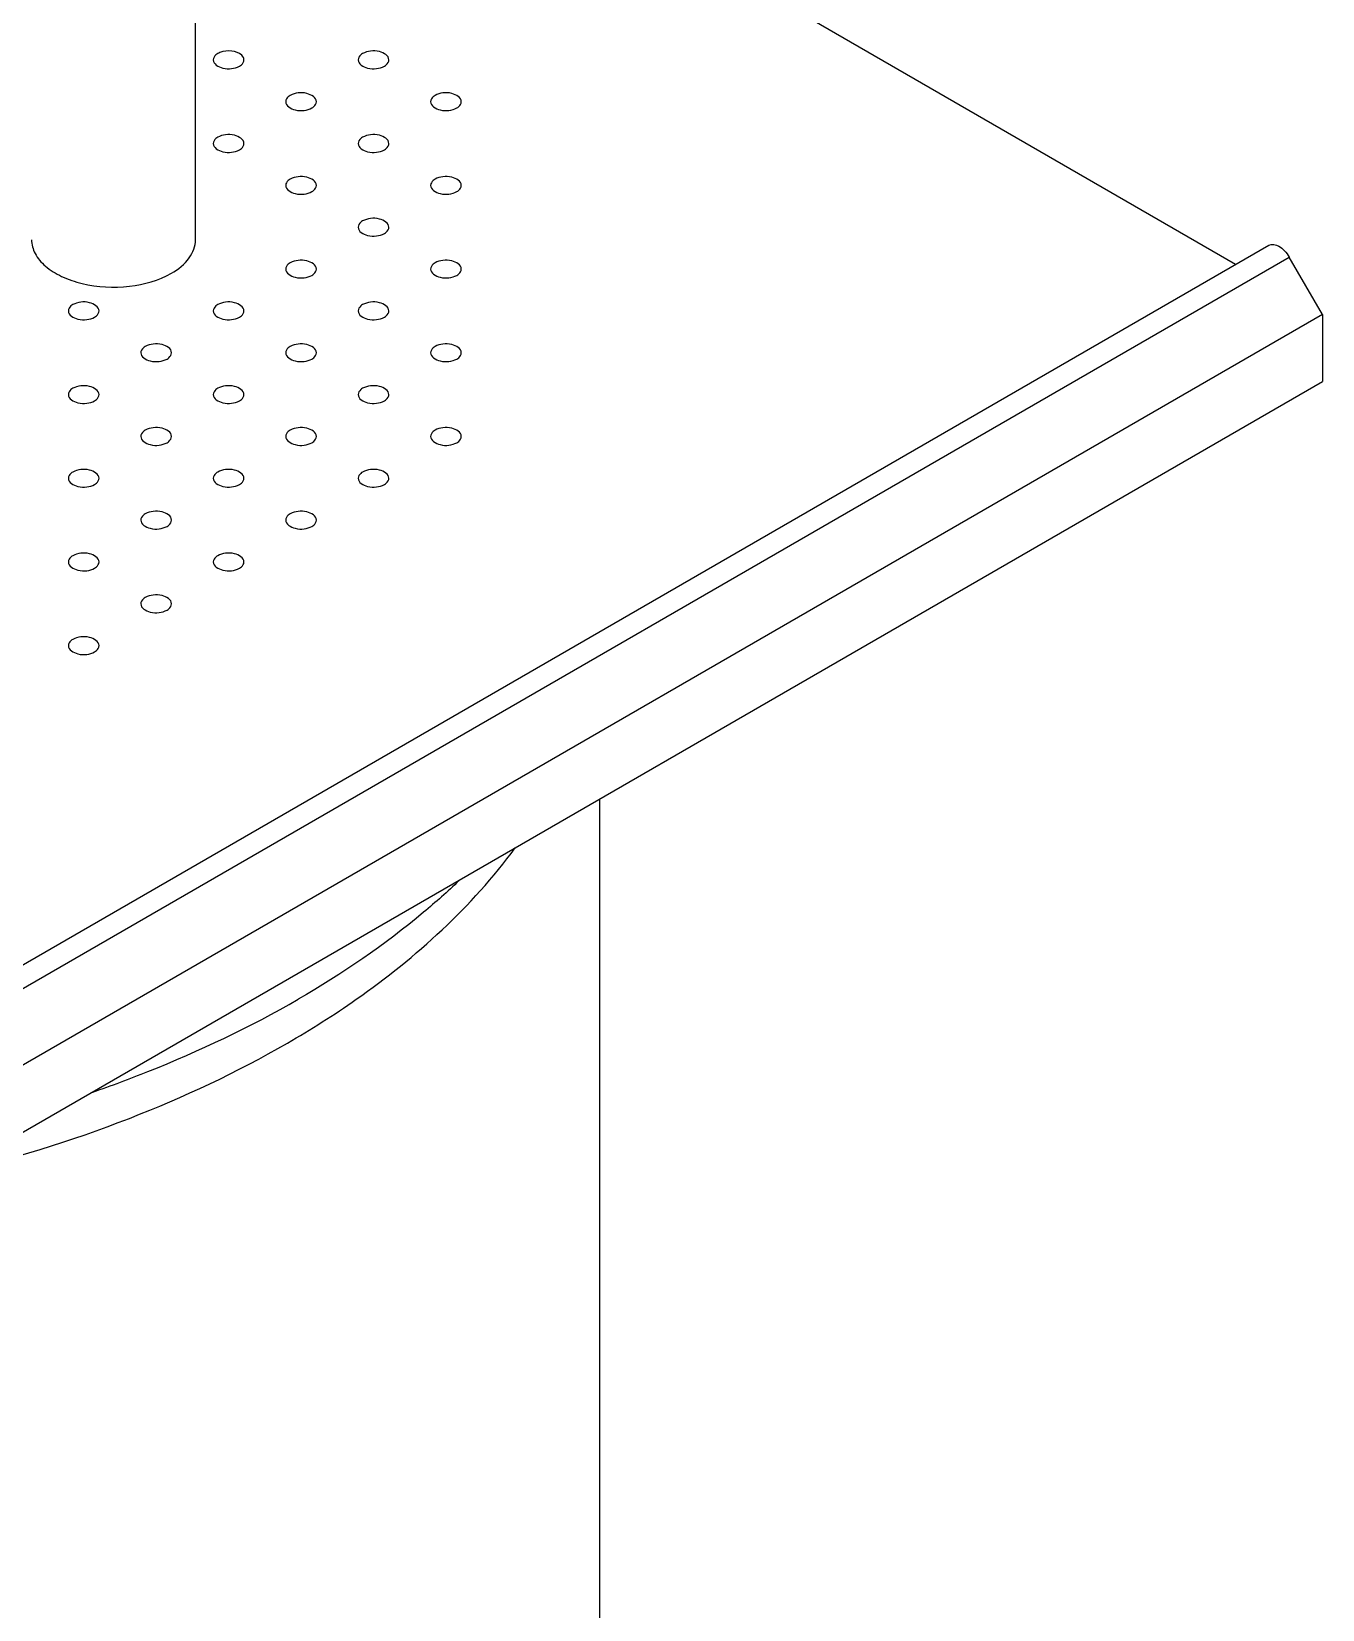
# Model space of a CAD drawing. Header units: millimetres. Extents: x 0 to 1189, y 0 to 841.
# Drawn here: x 153.6 to 216.6, y 286.7 to 363.7 of the extents above; entities that cross this region are included whole.
import ezdxf

# ---------------------------------------------------------------- set-up
doc = ezdxf.new("R2010")
doc.units = ezdxf.units.MM
doc.header["$LTSCALE"] = 65.395
doc.layers.get('0').update_dxf_attribs({"linetype": 'CONTINUOUS'})
doc.layers.add('AXIS', color=7, linetype='CONTINUOUS')
doc.layers.add('SURFACES', color=7, linetype='CONTINUOUS')

msp = doc.modelspace()

# ---------------------------------------------------------------- linework, layer by layer
at = {"color": 7, "linetype": 'Continuous'}
for p, q in [((212.326, 352.314), (173.3, 374.845)), ((131.044, 305.386), (213.947, 353.25)), ((216.569, 349.865), (214.947, 352.673)), ((216.569, 349.865), (133.665, 302.001)), ((216.569, 349.865), (216.569, 346.599))]:
    msp.add_line(p, q, dxfattribs=at)
at = {"color": 9, "linetype": 'Continuous'}
msp.add_line((132.044, 304.809), (214.947, 352.673), dxfattribs=at)
at = {"color": 7, "linetype": 'Continuous'}
for points, knots in [([(153.572, 353.516), (153.572, 353.285), (153.712, 352.786), (154.257, 352.168), (155.06, 351.678), (156.433, 351.221), (158.303, 351.127), (159.782, 351.527), (160.4, 351.884)], [0, 0, 0, 0, 0.087154, 0.186892, 0.304593, 0.438739, 0.730144, 1, 1, 1, 1]), ([(160.4, 351.884), (160.731, 352.075), (161.3, 352.511), (161.572, 353.207), (161.572, 353.519)], [0, 0, 0, 0, 0.55085, 1, 1, 1, 1]), ([(213.947, 353.25), (214.092, 353.334), (214.431, 353.252), (214.734, 352.983), (214.883, 352.784), (214.947, 352.673)], [0, 0, 0, 0, 0.406512, 0.688267, 1, 1, 1, 1])]:
    msp.add_open_spline(points, degree=3, knots=knots, dxfattribs=at)
at = {"color": 9, "linetype": 'Continuous'}
for points, knots in [([(166.057, 314.326), (167.207, 314.99), (171.343, 317.605), (175.062, 320.972), (177.173, 323.85)], [0, 0, 0, 0, 0.271162, 1, 1, 1, 1]), ([(149.559, 307.908), (152.54, 308.636), (158.21, 310.384), (163.592, 312.902), (166.057, 314.326)], [0, 0, 0, 0, 0.518724, 1, 1, 1, 1])]:
    msp.add_open_spline(points, degree=3, knots=knots, dxfattribs=at)
at = {"layer": 'AXIS', "color": 7, "linetype": 'Continuous'}
msp.add_line((161.572, 353.519), (161.572, 373.53), dxfattribs=at)
for points, knots in [([(162.658, 362.599), (162.626, 362.581), (162.52, 362.51), (162.439, 362.384), (162.439, 362.293)], [0, 0, 0, 0, 0.293914, 1, 1, 1, 1]), ([(163.939, 362.293), (163.939, 362.376), (163.789, 362.622), (163.326, 362.753), (162.946, 362.722), (162.764, 362.65)], [0, 0, 0, 0, 0.182813, 0.567664, 1, 1, 1, 1]), ([(169.729, 362.599), (169.697, 362.581), (169.591, 362.51), (169.51, 362.384), (169.51, 362.293)], [0, 0, 0, 0, 0.293914, 1, 1, 1, 1]), ([(171.01, 362.293), (171.01, 362.497), (170.588, 362.732), (170.129, 362.738), (169.846, 362.666), (169.729, 362.599)], [0, 0, 0, 0, 0.422614, 0.722333, 1, 1, 1, 1]), ([(162.439, 362.293), (162.439, 362.089), (162.861, 361.854), (163.32, 361.848), (163.603, 361.92), (163.719, 361.987)], [0, 0, 0, 0, 0.422614, 0.722333, 1, 1, 1, 1]), ([(163.719, 361.987), (163.752, 362.006), (163.857, 362.077), (163.939, 362.202), (163.939, 362.293)], [0, 0, 0, 0, 0.293914, 1, 1, 1, 1]), ([(169.51, 362.293), (169.51, 362.089), (169.932, 361.854), (170.391, 361.848), (170.674, 361.92), (170.79, 361.987)], [0, 0, 0, 0, 0.422614, 0.722333, 1, 1, 1, 1]), ([(170.79, 361.987), (170.823, 362.006), (170.928, 362.077), (171.01, 362.202), (171.01, 362.293)], [0, 0, 0, 0, 0.293914, 1, 1, 1, 1]), ([(166.194, 360.558), (166.161, 360.539), (166.056, 360.468), (165.974, 360.343), (165.974, 360.252)], [0, 0, 0, 0, 0.293914, 1, 1, 1, 1]), ([(165.974, 360.252), (165.974, 360.048), (166.396, 359.813), (166.856, 359.807), (167.139, 359.879), (167.255, 359.946)], [0, 0, 0, 0, 0.422614, 0.722333, 1, 1, 1, 1]), ([(167.474, 360.252), (167.474, 360.456), (167.052, 360.691), (166.593, 360.697), (166.31, 360.625), (166.194, 360.558)], [0, 0, 0, 0, 0.422614, 0.722333, 1, 1, 1, 1]), ([(167.255, 359.946), (167.287, 359.965), (167.393, 360.036), (167.474, 360.161), (167.474, 360.252)], [0, 0, 0, 0, 0.293914, 1, 1, 1, 1]), ([(173.265, 360.558), (173.232, 360.539), (173.127, 360.468), (173.045, 360.343), (173.045, 360.252)], [0, 0, 0, 0, 0.293914, 1, 1, 1, 1]), ([(173.045, 360.252), (173.045, 360.048), (173.467, 359.813), (173.927, 359.807), (174.21, 359.879), (174.326, 359.946)], [0, 0, 0, 0, 0.422614, 0.722333, 1, 1, 1, 1]), ([(174.545, 360.252), (174.545, 360.456), (174.123, 360.691), (173.664, 360.697), (173.381, 360.625), (173.265, 360.558)], [0, 0, 0, 0, 0.422614, 0.722333, 1, 1, 1, 1]), ([(174.326, 359.946), (174.358, 359.965), (174.464, 360.036), (174.545, 360.161), (174.545, 360.252)], [0, 0, 0, 0, 0.293914, 1, 1, 1, 1]), ([(162.658, 358.517), (162.626, 358.498), (162.52, 358.427), (162.439, 358.302), (162.439, 358.211)], [0, 0, 0, 0, 0.293914, 1, 1, 1, 1]), ([(162.439, 358.211), (162.439, 358.007), (162.861, 357.772), (163.32, 357.766), (163.603, 357.838), (163.719, 357.905)], [0, 0, 0, 0, 0.422614, 0.722333, 1, 1, 1, 1]), ([(163.939, 358.211), (163.939, 358.415), (163.517, 358.65), (163.057, 358.656), (162.774, 358.584), (162.658, 358.517)], [0, 0, 0, 0, 0.422614, 0.722333, 1, 1, 1, 1]), ([(163.719, 357.905), (163.752, 357.923), (163.857, 357.994), (163.939, 358.12), (163.939, 358.211)], [0, 0, 0, 0, 0.293914, 1, 1, 1, 1]), ([(169.729, 358.517), (169.697, 358.498), (169.591, 358.427), (169.51, 358.302), (169.51, 358.211)], [0, 0, 0, 0, 0.293914, 1, 1, 1, 1]), ([(169.51, 358.211), (169.51, 358.007), (169.932, 357.772), (170.391, 357.766), (170.674, 357.838), (170.79, 357.905)], [0, 0, 0, 0, 0.422614, 0.722333, 1, 1, 1, 1]), ([(171.01, 358.211), (171.01, 358.415), (170.588, 358.65), (170.129, 358.656), (169.846, 358.584), (169.729, 358.517)], [0, 0, 0, 0, 0.422614, 0.722333, 1, 1, 1, 1]), ([(170.79, 357.905), (170.823, 357.923), (170.928, 357.994), (171.01, 358.12), (171.01, 358.211)], [0, 0, 0, 0, 0.293914, 1, 1, 1, 1]), ([(166.194, 356.476), (166.161, 356.457), (166.056, 356.386), (165.974, 356.26), (165.974, 356.17)], [0, 0, 0, 0, 0.293914, 1, 1, 1, 1]), ([(167.474, 356.17), (167.474, 356.374), (167.052, 356.609), (166.593, 356.614), (166.31, 356.543), (166.194, 356.476)], [0, 0, 0, 0, 0.422614, 0.722333, 1, 1, 1, 1]), ([(173.265, 356.476), (173.232, 356.457), (173.127, 356.386), (173.045, 356.26), (173.045, 356.17)], [0, 0, 0, 0, 0.293914, 1, 1, 1, 1]), ([(174.545, 356.17), (174.545, 356.374), (174.123, 356.609), (173.664, 356.614), (173.381, 356.543), (173.265, 356.476)], [0, 0, 0, 0, 0.422614, 0.722333, 1, 1, 1, 1]), ([(165.974, 356.17), (165.974, 355.966), (166.396, 355.731), (166.856, 355.725), (167.139, 355.796), (167.255, 355.863)], [0, 0, 0, 0, 0.422614, 0.722333, 1, 1, 1, 1]), ([(167.255, 355.863), (167.287, 355.882), (167.393, 355.953), (167.474, 356.079), (167.474, 356.17)], [0, 0, 0, 0, 0.293914, 1, 1, 1, 1]), ([(173.045, 356.17), (173.045, 355.966), (173.467, 355.731), (173.927, 355.725), (174.21, 355.796), (174.326, 355.863)], [0, 0, 0, 0, 0.422614, 0.722333, 1, 1, 1, 1]), ([(174.326, 355.863), (174.358, 355.882), (174.464, 355.953), (174.545, 356.079), (174.545, 356.17)], [0, 0, 0, 0, 0.293914, 1, 1, 1, 1]), ([(169.729, 354.435), (169.697, 354.416), (169.591, 354.345), (169.51, 354.219), (169.51, 354.128)], [0, 0, 0, 0, 0.293914, 1, 1, 1, 1]), ([(169.51, 354.128), (169.51, 353.924), (169.932, 353.689), (170.391, 353.684), (170.674, 353.755), (170.79, 353.822)], [0, 0, 0, 0, 0.422614, 0.722333, 1, 1, 1, 1]), ([(171.01, 354.128), (171.01, 354.332), (170.588, 354.567), (170.129, 354.573), (169.846, 354.502), (169.729, 354.435)], [0, 0, 0, 0, 0.422614, 0.722333, 1, 1, 1, 1]), ([(170.79, 353.822), (170.823, 353.841), (170.928, 353.912), (171.01, 354.038), (171.01, 354.128)], [0, 0, 0, 0, 0.293914, 1, 1, 1, 1]), ([(166.194, 352.393), (166.161, 352.374), (166.056, 352.303), (165.974, 352.178), (165.974, 352.087)], [0, 0, 0, 0, 0.293914, 1, 1, 1, 1]), ([(165.974, 352.087), (165.974, 351.883), (166.396, 351.648), (166.856, 351.642), (167.139, 351.714), (167.255, 351.781)], [0, 0, 0, 0, 0.422614, 0.722333, 1, 1, 1, 1]), ([(167.474, 352.087), (167.474, 352.291), (167.052, 352.526), (166.593, 352.532), (166.31, 352.46), (166.194, 352.393)], [0, 0, 0, 0, 0.422614, 0.722333, 1, 1, 1, 1]), ([(167.255, 351.781), (167.287, 351.8), (167.393, 351.871), (167.474, 351.996), (167.474, 352.087)], [0, 0, 0, 0, 0.293914, 1, 1, 1, 1]), ([(173.265, 352.393), (173.232, 352.374), (173.127, 352.303), (173.045, 352.178), (173.045, 352.087)], [0, 0, 0, 0, 0.293914, 1, 1, 1, 1]), ([(173.045, 352.087), (173.045, 351.883), (173.467, 351.648), (173.927, 351.642), (174.21, 351.714), (174.326, 351.781)], [0, 0, 0, 0, 0.422614, 0.722333, 1, 1, 1, 1]), ([(174.545, 352.087), (174.545, 352.291), (174.123, 352.526), (173.664, 352.532), (173.381, 352.46), (173.265, 352.393)], [0, 0, 0, 0, 0.422614, 0.722333, 1, 1, 1, 1]), ([(174.326, 351.781), (174.358, 351.8), (174.464, 351.871), (174.545, 351.996), (174.545, 352.087)], [0, 0, 0, 0, 0.293914, 1, 1, 1, 1]), ([(155.587, 350.352), (155.555, 350.333), (155.449, 350.262), (155.368, 350.137), (155.368, 350.046)], [0, 0, 0, 0, 0.293914, 1, 1, 1, 1]), ([(156.868, 350.046), (156.868, 350.25), (156.445, 350.485), (155.986, 350.491), (155.703, 350.419), (155.587, 350.352)], [0, 0, 0, 0, 0.422614, 0.722333, 1, 1, 1, 1]), ([(162.658, 350.352), (162.626, 350.333), (162.52, 350.262), (162.439, 350.137), (162.439, 350.046)], [0, 0, 0, 0, 0.293914, 1, 1, 1, 1]), ([(163.939, 350.046), (163.939, 350.25), (163.517, 350.485), (163.057, 350.491), (162.774, 350.419), (162.658, 350.352)], [0, 0, 0, 0, 0.422614, 0.722333, 1, 1, 1, 1]), ([(169.729, 350.352), (169.697, 350.333), (169.591, 350.262), (169.51, 350.137), (169.51, 350.046)], [0, 0, 0, 0, 0.293914, 1, 1, 1, 1]), ([(171.01, 350.046), (171.01, 350.25), (170.588, 350.485), (170.129, 350.491), (169.846, 350.419), (169.729, 350.352)], [0, 0, 0, 0, 0.422614, 0.722333, 1, 1, 1, 1]), ([(155.368, 350.046), (155.368, 349.842), (155.79, 349.607), (156.249, 349.601), (156.532, 349.673), (156.648, 349.74)], [0, 0, 0, 0, 0.422614, 0.722333, 1, 1, 1, 1]), ([(156.648, 349.74), (156.681, 349.759), (156.786, 349.83), (156.868, 349.955), (156.868, 350.046)], [0, 0, 0, 0, 0.293914, 1, 1, 1, 1]), ([(162.439, 350.046), (162.439, 349.842), (162.861, 349.607), (163.32, 349.601), (163.603, 349.673), (163.719, 349.74)], [0, 0, 0, 0, 0.422614, 0.722333, 1, 1, 1, 1]), ([(163.719, 349.74), (163.752, 349.759), (163.857, 349.83), (163.939, 349.955), (163.939, 350.046)], [0, 0, 0, 0, 0.293914, 1, 1, 1, 1]), ([(169.51, 350.046), (169.51, 349.842), (169.932, 349.607), (170.391, 349.601), (170.674, 349.673), (170.79, 349.74)], [0, 0, 0, 0, 0.422614, 0.722333, 1, 1, 1, 1]), ([(170.79, 349.74), (170.823, 349.759), (170.928, 349.83), (171.01, 349.955), (171.01, 350.046)], [0, 0, 0, 0, 0.293914, 1, 1, 1, 1]), ([(159.123, 348.311), (159.09, 348.292), (158.985, 348.221), (158.903, 348.095), (158.903, 348.005)], [0, 0, 0, 0, 0.293914, 1, 1, 1, 1]), ([(158.903, 348.005), (158.903, 347.801), (159.325, 347.566), (159.784, 347.56), (160.067, 347.631), (160.184, 347.698)], [0, 0, 0, 0, 0.422614, 0.722333, 1, 1, 1, 1]), ([(160.403, 348.005), (160.403, 348.209), (159.981, 348.444), (159.522, 348.449), (159.239, 348.378), (159.123, 348.311)], [0, 0, 0, 0, 0.422614, 0.722333, 1, 1, 1, 1]), ([(160.184, 347.698), (160.216, 347.717), (160.322, 347.788), (160.403, 347.914), (160.403, 348.005)], [0, 0, 0, 0, 0.293914, 1, 1, 1, 1]), ([(166.194, 348.311), (166.161, 348.292), (166.056, 348.221), (165.974, 348.095), (165.974, 348.005)], [0, 0, 0, 0, 0.293914, 1, 1, 1, 1]), ([(165.974, 348.005), (165.974, 347.801), (166.396, 347.566), (166.856, 347.56), (167.139, 347.631), (167.255, 347.698)], [0, 0, 0, 0, 0.422614, 0.722333, 1, 1, 1, 1]), ([(167.474, 348.005), (167.474, 348.209), (167.052, 348.444), (166.593, 348.449), (166.31, 348.378), (166.194, 348.311)], [0, 0, 0, 0, 0.422614, 0.722333, 1, 1, 1, 1]), ([(167.255, 347.698), (167.287, 347.717), (167.393, 347.788), (167.474, 347.914), (167.474, 348.005)], [0, 0, 0, 0, 0.293914, 1, 1, 1, 1]), ([(173.265, 348.311), (173.232, 348.292), (173.127, 348.221), (173.045, 348.095), (173.045, 348.005)], [0, 0, 0, 0, 0.293914, 1, 1, 1, 1]), ([(173.045, 348.005), (173.045, 347.801), (173.467, 347.566), (173.927, 347.56), (174.21, 347.631), (174.326, 347.698)], [0, 0, 0, 0, 0.422614, 0.722333, 1, 1, 1, 1]), ([(174.545, 348.005), (174.545, 348.209), (174.123, 348.444), (173.664, 348.449), (173.381, 348.378), (173.265, 348.311)], [0, 0, 0, 0, 0.422614, 0.722333, 1, 1, 1, 1]), ([(174.326, 347.698), (174.358, 347.717), (174.464, 347.788), (174.545, 347.914), (174.545, 348.005)], [0, 0, 0, 0, 0.293914, 1, 1, 1, 1]), ([(156.868, 345.963), (156.868, 346.167), (156.445, 346.402), (155.986, 346.408), (155.703, 346.337), (155.587, 346.27)], [0, 0, 0, 0, 0.422614, 0.722333, 1, 1, 1, 1]), ([(163.939, 345.963), (163.939, 346.167), (163.517, 346.402), (163.057, 346.408), (162.774, 346.337), (162.658, 346.27)], [0, 0, 0, 0, 0.422614, 0.722333, 1, 1, 1, 1]), ([(171.01, 345.963), (171.01, 346.167), (170.588, 346.402), (170.129, 346.408), (169.846, 346.337), (169.729, 346.27)], [0, 0, 0, 0, 0.422614, 0.722333, 1, 1, 1, 1]), ([(155.587, 346.27), (155.555, 346.251), (155.449, 346.18), (155.368, 346.054), (155.368, 345.963)], [0, 0, 0, 0, 0.293914, 1, 1, 1, 1]), ([(155.368, 345.963), (155.368, 345.76), (155.79, 345.524), (156.249, 345.519), (156.532, 345.59), (156.648, 345.657)], [0, 0, 0, 0, 0.422614, 0.722333, 1, 1, 1, 1]), ([(156.648, 345.657), (156.681, 345.676), (156.786, 345.747), (156.868, 345.873), (156.868, 345.963)], [0, 0, 0, 0, 0.293914, 1, 1, 1, 1]), ([(162.658, 346.27), (162.626, 346.251), (162.52, 346.18), (162.439, 346.054), (162.439, 345.963)], [0, 0, 0, 0, 0.293914, 1, 1, 1, 1]), ([(162.439, 345.963), (162.439, 345.76), (162.861, 345.524), (163.32, 345.519), (163.603, 345.59), (163.719, 345.657)], [0, 0, 0, 0, 0.422614, 0.722333, 1, 1, 1, 1]), ([(163.719, 345.657), (163.752, 345.676), (163.857, 345.747), (163.939, 345.873), (163.939, 345.963)], [0, 0, 0, 0, 0.293914, 1, 1, 1, 1]), ([(169.729, 346.27), (169.697, 346.251), (169.591, 346.18), (169.51, 346.054), (169.51, 345.963)], [0, 0, 0, 0, 0.293914, 1, 1, 1, 1]), ([(169.51, 345.963), (169.51, 345.76), (169.932, 345.524), (170.391, 345.519), (170.674, 345.59), (170.79, 345.657)], [0, 0, 0, 0, 0.422614, 0.722333, 1, 1, 1, 1]), ([(170.79, 345.657), (170.823, 345.676), (170.928, 345.747), (171.01, 345.873), (171.01, 345.963)], [0, 0, 0, 0, 0.293914, 1, 1, 1, 1]), ([(159.123, 344.228), (159.09, 344.21), (158.985, 344.139), (158.903, 344.013), (158.903, 343.922)], [0, 0, 0, 0, 0.293914, 1, 1, 1, 1]), ([(160.403, 343.922), (160.403, 344.126), (159.981, 344.361), (159.522, 344.367), (159.239, 344.295), (159.123, 344.228)], [0, 0, 0, 0, 0.422614, 0.722333, 1, 1, 1, 1]), ([(166.194, 344.228), (166.161, 344.21), (166.056, 344.139), (165.974, 344.013), (165.974, 343.922)], [0, 0, 0, 0, 0.293914, 1, 1, 1, 1]), ([(167.474, 343.922), (167.474, 344.126), (167.052, 344.361), (166.593, 344.367), (166.31, 344.295), (166.194, 344.228)], [0, 0, 0, 0, 0.422614, 0.722333, 1, 1, 1, 1]), ([(173.265, 344.228), (173.232, 344.21), (173.127, 344.139), (173.045, 344.013), (173.045, 343.922)], [0, 0, 0, 0, 0.293914, 1, 1, 1, 1]), ([(174.545, 343.922), (174.545, 344.126), (174.123, 344.361), (173.664, 344.367), (173.381, 344.295), (173.265, 344.228)], [0, 0, 0, 0, 0.422614, 0.722333, 1, 1, 1, 1]), ([(158.903, 343.922), (158.903, 343.718), (159.325, 343.483), (159.784, 343.477), (160.067, 343.549), (160.184, 343.616)], [0, 0, 0, 0, 0.422614, 0.722333, 1, 1, 1, 1]), ([(160.184, 343.616), (160.216, 343.635), (160.322, 343.706), (160.403, 343.831), (160.403, 343.922)], [0, 0, 0, 0, 0.293914, 1, 1, 1, 1]), ([(165.974, 343.922), (165.974, 343.718), (166.396, 343.483), (166.856, 343.477), (167.139, 343.549), (167.255, 343.616)], [0, 0, 0, 0, 0.422614, 0.722333, 1, 1, 1, 1]), ([(167.255, 343.616), (167.287, 343.635), (167.393, 343.706), (167.474, 343.831), (167.474, 343.922)], [0, 0, 0, 0, 0.293914, 1, 1, 1, 1]), ([(173.045, 343.922), (173.045, 343.718), (173.467, 343.483), (173.927, 343.477), (174.21, 343.549), (174.326, 343.616)], [0, 0, 0, 0, 0.422614, 0.722333, 1, 1, 1, 1]), ([(174.326, 343.616), (174.358, 343.635), (174.464, 343.706), (174.545, 343.831), (174.545, 343.922)], [0, 0, 0, 0, 0.293914, 1, 1, 1, 1]), ([(155.587, 342.187), (155.555, 342.168), (155.449, 342.097), (155.368, 341.972), (155.368, 341.881)], [0, 0, 0, 0, 0.293914, 1, 1, 1, 1]), ([(155.368, 341.881), (155.368, 341.677), (155.79, 341.442), (156.249, 341.436), (156.532, 341.508), (156.648, 341.575)], [0, 0, 0, 0, 0.422614, 0.722333, 1, 1, 1, 1]), ([(156.868, 341.881), (156.868, 342.085), (156.445, 342.32), (155.986, 342.326), (155.703, 342.254), (155.587, 342.187)], [0, 0, 0, 0, 0.422614, 0.722333, 1, 1, 1, 1]), ([(156.648, 341.575), (156.681, 341.594), (156.786, 341.665), (156.868, 341.79), (156.868, 341.881)], [0, 0, 0, 0, 0.293914, 1, 1, 1, 1]), ([(162.658, 342.187), (162.626, 342.168), (162.52, 342.097), (162.439, 341.972), (162.439, 341.881)], [0, 0, 0, 0, 0.293914, 1, 1, 1, 1]), ([(162.439, 341.881), (162.439, 341.677), (162.861, 341.442), (163.32, 341.436), (163.603, 341.508), (163.719, 341.575)], [0, 0, 0, 0, 0.422614, 0.722333, 1, 1, 1, 1]), ([(163.939, 341.881), (163.939, 342.085), (163.517, 342.32), (163.057, 342.326), (162.774, 342.254), (162.658, 342.187)], [0, 0, 0, 0, 0.422614, 0.722333, 1, 1, 1, 1]), ([(163.719, 341.575), (163.752, 341.594), (163.857, 341.665), (163.939, 341.79), (163.939, 341.881)], [0, 0, 0, 0, 0.293914, 1, 1, 1, 1]), ([(169.729, 342.187), (169.697, 342.168), (169.591, 342.097), (169.51, 341.972), (169.51, 341.881)], [0, 0, 0, 0, 0.293914, 1, 1, 1, 1]), ([(169.51, 341.881), (169.51, 341.677), (169.932, 341.442), (170.391, 341.436), (170.674, 341.508), (170.79, 341.575)], [0, 0, 0, 0, 0.422614, 0.722333, 1, 1, 1, 1]), ([(171.01, 341.881), (171.01, 342.085), (170.588, 342.32), (170.129, 342.326), (169.846, 342.254), (169.729, 342.187)], [0, 0, 0, 0, 0.422614, 0.722333, 1, 1, 1, 1]), ([(170.79, 341.575), (170.823, 341.594), (170.928, 341.665), (171.01, 341.79), (171.01, 341.881)], [0, 0, 0, 0, 0.293914, 1, 1, 1, 1]), ([(160.403, 339.84), (160.403, 340.044), (159.981, 340.279), (159.522, 340.285), (159.239, 340.213), (159.123, 340.146)], [0, 0, 0, 0, 0.422614, 0.722333, 1, 1, 1, 1]), ([(167.474, 339.84), (167.474, 340.044), (167.052, 340.279), (166.593, 340.285), (166.31, 340.213), (166.194, 340.146)], [0, 0, 0, 0, 0.422614, 0.722333, 1, 1, 1, 1]), ([(159.123, 340.146), (159.09, 340.127), (158.985, 340.056), (158.903, 339.931), (158.903, 339.84)], [0, 0, 0, 0, 0.293914, 1, 1, 1, 1]), ([(158.903, 339.84), (158.903, 339.636), (159.325, 339.401), (159.784, 339.395), (160.067, 339.467), (160.184, 339.534)], [0, 0, 0, 0, 0.422614, 0.722333, 1, 1, 1, 1]), ([(160.184, 339.534), (160.216, 339.552), (160.322, 339.624), (160.403, 339.749), (160.403, 339.84)], [0, 0, 0, 0, 0.293914, 1, 1, 1, 1]), ([(166.194, 340.146), (166.161, 340.127), (166.056, 340.056), (165.974, 339.931), (165.974, 339.84)], [0, 0, 0, 0, 0.293914, 1, 1, 1, 1]), ([(165.974, 339.84), (165.974, 339.636), (166.396, 339.401), (166.856, 339.395), (167.139, 339.467), (167.255, 339.534)], [0, 0, 0, 0, 0.422614, 0.722333, 1, 1, 1, 1]), ([(167.255, 339.534), (167.287, 339.552), (167.393, 339.624), (167.474, 339.749), (167.474, 339.84)], [0, 0, 0, 0, 0.293914, 1, 1, 1, 1]), ([(155.587, 338.105), (155.555, 338.086), (155.449, 338.015), (155.368, 337.889), (155.368, 337.799)], [0, 0, 0, 0, 0.293914, 1, 1, 1, 1]), ([(156.868, 337.799), (156.868, 338.003), (156.445, 338.238), (155.986, 338.243), (155.703, 338.172), (155.587, 338.105)], [0, 0, 0, 0, 0.422614, 0.722333, 1, 1, 1, 1]), ([(162.658, 338.105), (162.626, 338.086), (162.52, 338.015), (162.439, 337.889), (162.439, 337.799)], [0, 0, 0, 0, 0.293914, 1, 1, 1, 1]), ([(163.939, 337.799), (163.939, 338.003), (163.517, 338.238), (163.057, 338.243), (162.774, 338.172), (162.658, 338.105)], [0, 0, 0, 0, 0.422614, 0.722333, 1, 1, 1, 1]), ([(155.368, 337.799), (155.368, 337.595), (155.79, 337.36), (156.249, 337.354), (156.532, 337.425), (156.648, 337.492)], [0, 0, 0, 0, 0.422614, 0.722333, 1, 1, 1, 1]), ([(156.648, 337.492), (156.681, 337.511), (156.786, 337.582), (156.868, 337.708), (156.868, 337.799)], [0, 0, 0, 0, 0.293914, 1, 1, 1, 1]), ([(162.439, 337.799), (162.439, 337.595), (162.861, 337.36), (163.32, 337.354), (163.603, 337.425), (163.719, 337.492)], [0, 0, 0, 0, 0.422614, 0.722333, 1, 1, 1, 1]), ([(163.719, 337.492), (163.752, 337.511), (163.857, 337.582), (163.939, 337.708), (163.939, 337.799)], [0, 0, 0, 0, 0.293914, 1, 1, 1, 1]), ([(159.123, 336.064), (159.09, 336.045), (158.985, 335.974), (158.903, 335.848), (158.903, 335.757)], [0, 0, 0, 0, 0.293914, 1, 1, 1, 1]), ([(158.903, 335.757), (158.903, 335.553), (159.325, 335.318), (159.784, 335.313), (160.067, 335.384), (160.184, 335.451)], [0, 0, 0, 0, 0.422614, 0.722333, 1, 1, 1, 1]), ([(160.403, 335.757), (160.403, 335.961), (159.981, 336.196), (159.522, 336.202), (159.239, 336.131), (159.123, 336.064)], [0, 0, 0, 0, 0.422614, 0.722333, 1, 1, 1, 1]), ([(160.184, 335.451), (160.216, 335.47), (160.322, 335.541), (160.403, 335.667), (160.403, 335.757)], [0, 0, 0, 0, 0.293914, 1, 1, 1, 1]), ([(156.868, 333.716), (156.868, 333.92), (156.445, 334.155), (155.986, 334.161), (155.703, 334.089), (155.587, 334.022)], [0, 0, 0, 0, 0.422614, 0.722333, 1, 1, 1, 1]), ([(155.587, 334.022), (155.555, 334.003), (155.449, 333.932), (155.368, 333.807), (155.368, 333.716)], [0, 0, 0, 0, 0.293914, 1, 1, 1, 1]), ([(155.368, 333.716), (155.368, 333.512), (155.79, 333.277), (156.249, 333.271), (156.532, 333.343), (156.648, 333.41)], [0, 0, 0, 0, 0.422614, 0.722333, 1, 1, 1, 1]), ([(156.648, 333.41), (156.681, 333.429), (156.786, 333.5), (156.868, 333.625), (156.868, 333.716)], [0, 0, 0, 0, 0.293914, 1, 1, 1, 1]), ([(174.436, 322.254), (173.876, 321.719), (171.445, 319.553), (168.736, 317.709), (166.587, 316.469)], [0, 0, 0, 0, 0.237816, 1, 1, 1, 1]), ([(156.568, 311.938), (157.468, 312.252), (160.905, 313.533), (164.236, 315.111), (166.587, 316.469)], [0, 0, 0, 0, 0.25983, 1, 1, 1, 1])]:
    msp.add_open_spline(points, degree=3, knots=knots, dxfattribs=at)
msp.add_open_spline([(162.764, 362.65), (162.728, 362.636), (162.692, 362.619), (162.658, 362.599)], degree=3, dxfattribs=at)
at = {"layer": 'SURFACES', "color": 7, "linetype": 'Continuous'}
for p, q in [((133.665, 298.735), (216.569, 346.599)), ((181.288, 326.229), (181.288, 263.334))]:
    msp.add_line(p, q, dxfattribs=at)

doc.saveas('drawing.dxf')
